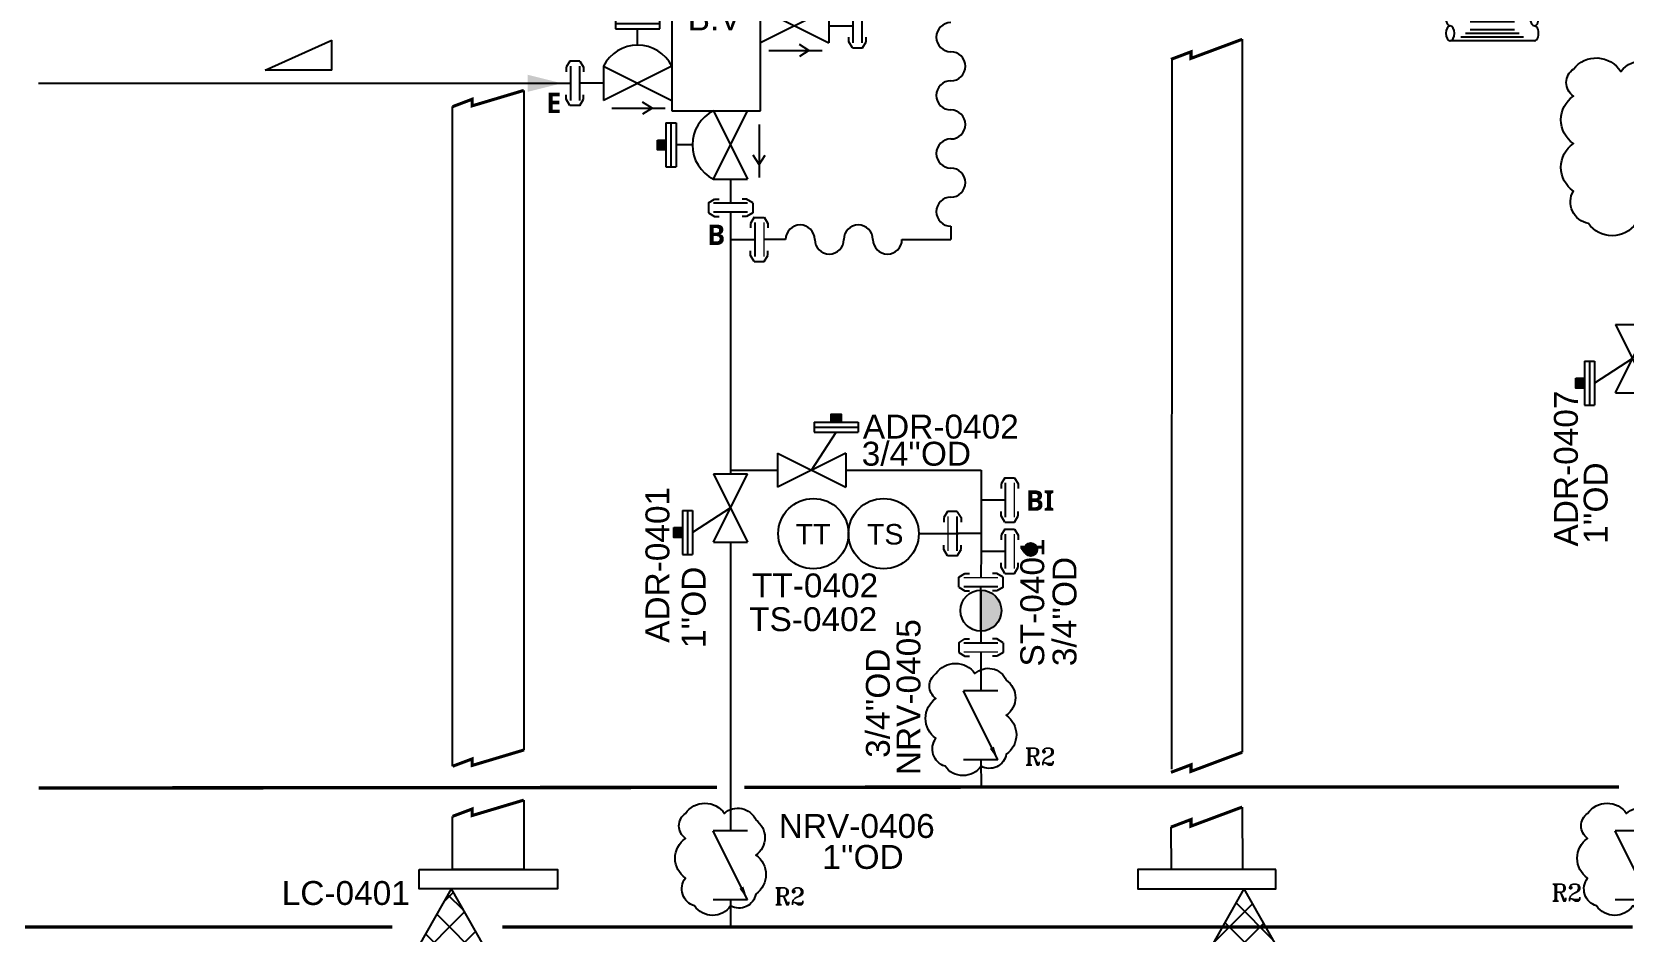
# Model space of a CAD drawing. Header units: millimetres. Extents: x -6754 to 5895, y -4820 to 1016.
# Drawn here: x -1712.2 to -1479.3, y -1996.9 to -1865.2 of the extents above; entities that cross this region are included whole.
import ezdxf
from ezdxf.enums import TextEntityAlignment as Align

# ---------------------------------------------------------------- set-up
doc = ezdxf.new("R2010")
doc.units = ezdxf.units.MM
doc.linetypes.add('ACAD_ISO04W100', pattern=[30.5, 24, -3, 0.5, -3])
doc.layers.get('0').update_dxf_attribs({"linetype": 'CONTINUOUS'})
for name, color, linetype in [('can_move', 7, 'CONTINUOUS'), ('E---INDID------', 7, 'CONTINUOUS'), ('E---INDID-TEXT-25-35', 2, 'CONTINUOUS'), ('P---PEQID------', 7, 'CONTINUOUS'), ('P---PFLTD-TEXT-25-35', 2, 'CONTINUOUS'), ('P---PLINB-CON012', 7, 'CONTINUOUS'), ('P---PLINB-DRH120', 7, 'CONTINUOUS'), ('P---PLINB-DRH211', 7, 'CONTINUOUS'), ('P---PLINB-DRH225', 7, 'CONTINUOUS'), ('P---PLINB-DRH231', 7, 'CONTINUOUS'), ('P---PLINB-PRO035', 7, 'CONTINUOUS'), ('P---PVL4D------', 7, 'CONTINUOUS'), ('P---PVL4D-TEXT-25-35', 2, 'CONTINUOUS'), ('P---PVLSD-TEXT-18-25', 3, 'CONTINUOUS'), ('P---PVLSD-TEXT-25-35', 2, 'CONTINUOUS'), ('P---TANKB-V04', 7, 'CONTINUOUS'), ('VALVE', 6, 'CONTINUOUS'), ('VESSEL', 7, 'CONTINUOUS')]:
    doc.layers.add(name, color=color, linetype=linetype)
doc.styles.add('ROMANS', font='romans.shx')
doc.styles.add('ROMANT', font='romant.shx')
doc.styles.get("Standard").update_dxf_attribs({"font": 'arial.ttf'})
doc.dimstyles.get("Standard").update_dxf_attribs({"dimtxt": 2.5, "dimasz": 2.5, "dimexe": 1.25, "dimexo": 0.625, "dimtad": 1, "dimdec": 4, "dimdsep": 46, "dimlunit": 6, "dimtxsty": 'STANDARD', "dimcen": 2.5, "dimadec": 0, "dimazin": 0, "dimtfac": 1, "dimtdec": 4, "dimtmove": 0, "dimatfit": 3, "dimfxl": 1, "dimtolj": 1, "dimtzin": 0, "dimarcsym": 0})

# ---------------------------------------------------------------- blocks, each defined once
blk = doc.blocks.new('LD')
at = {"layer": 'VESSEL'}
h = blk.add_hatch(dxfattribs=at)
h.set_pattern_fill('ANSI37', color=256)
h.set_pattern_definition([(45, (-12459.1475, 120.827), (-2.245064, 2.245064), []), (135, (-12459.1475, 120.827), (-2.245064, -2.245064), [])])
h.paths.add_polyline_path([(1717.42, 404.93), (1711.52, 394.57), (1723.31, 394.57)])
blk.add_line((1711.52, 394.57), (1723.31, 394.57))
for q in [(1711.52, 394.57), (1723.31, 394.57)]:
    blk.add_line((1717.42, 404.93), q, dxfattribs=at)
blk = doc.blocks.new('phi_158624387111')
at = {"color": 0, "linetype": 'ByBlock'}
blk.add_blockref('LD', (-1717.08, -394.19), dxfattribs=at)
blk.add_attdef('DEVICE', (5.43, 9.18), '', height=3.5)
at = {"flags": 1}
blk.add_attdef('PHI_CONNECTIONPOINT', (0.33, 0.38), '', height=0.1, dxfattribs=at)
blk = doc.blocks.new('APV')
at = {"color": 6}
blk.add_line((1637.22, 801.29), (1640.82, 806.87), dxfattribs=at)
at = {"layer": 'VALVE'}
for p, q in [((1637.59, 808.35), (1644.05, 808.35)), ((1637.59, 808.35), (1637.59, 806.87)), ((1644.05, 808.35), (1644.05, 806.87)), ((1637.59, 807.61), (1644.05, 807.61)), ((1637.59, 806.87), (1644.05, 806.87)), ((1632.22, 803.79), (1632.22, 798.79)), ((1642.22, 803.79), (1632.22, 798.79)), ((1632.22, 803.79), (1642.22, 798.79)), ((1642.22, 803.79), (1642.22, 798.79))]:
    blk.add_line(p, q, dxfattribs=at)
blk = doc.blocks.new('phi_16763042120')
at = {"color": 0, "linetype": 'ByBlock'}
blk.add_blockref('APV', (-1637.22, -801.29), dxfattribs=at)
at = {"flags": 1}
blk.add_attdef('PHI_CONNECTIONPOINT', (-5, 0), '', height=0.1, rotation=180, dxfattribs=at)
for tag, p in [('PHI_INSERTPOINT', (0, 0)), ('PHI_CONNECTIONPOINT', (5, 0))]:
    blk.add_attdef(tag, p, '', height=0.1, dxfattribs=at)
at = {"color": 7}
for tag, p in [('PRJ_TAG_B', (-13.53, -6.4)), ('DNCALC', (-9.38, -11.66))]:
    blk.add_attdef(tag, p, '', height=3.5, dxfattribs=at)
blk = doc.blocks.new('phi_15825452495')
at = {"color": 0, "linetype": 'ByBlock'}
blk.add_blockref('APV', (-1637.22, -801.29), dxfattribs=at)
at = {"flags": 1}
blk.add_attdef('PHI_CONNECTIONPOINT', (-5, 0), '', height=0.1, rotation=180, dxfattribs=at)
for tag, p in [('PHI_INSERTPOINT', (0, 0)), ('PHI_CONNECTIONPOINT', (5, 0))]:
    blk.add_attdef(tag, p, '', height=0.1, dxfattribs=at)
for tag, p in [('PRJ_TAG_B', (-8.12, -6.4)), ('DNCALC', (-3.96, -9.91))]:
    blk.add_attdef(tag, p, '', height=2.5)
blk = doc.blocks.new('rgyjryjyfrjfhjgfgj')
at = {"color": 0, "linetype": 'ByBlock'}
for p, q in [((716.48, 396.87), (717.39, 397.41)), ((717.39, 397.41), (718.05, 397.41)), ((722.07, 397.41), (721.4, 397.41)), ((722.97, 396.87), (722.07, 397.41)), ((722.97, 395.42), (722.97, 396.87)), ((716.48, 395.42), (717.39, 394.88)), ((717.39, 394.88), (718.05, 394.88)), ((722.07, 394.88), (721.4, 394.88)), ((722.97, 395.42), (722.07, 394.88))]:
    blk.add_line(p, q, dxfattribs=at)
at = {"color": 6, "linetype": 'ByBlock'}
blk.add_line((719.73, 391.95), (719.73, 395.48), dxfattribs=at)
at = {"color": 1, "linetype": 'ByBlock', "lineweight": 15}
blk.add_lwpolyline([(717.23, 396.8), (722.23, 396.8)], dxfattribs=at)
at = {"color": 6, "linetype": 'ByBlock'}
blk.add_lwpolyline([(717.23, 395.48), (722.23, 395.48)], dxfattribs=at)
blk = doc.blocks.new('phi_15825218758')
at = {"color": 0, "linetype": 'ByBlock'}
blk.add_line((-3.24, 3.47), (-3.24, 4.92), dxfattribs=at)
blk.add_blockref('rgyjryjyfrjfhjgfgj', (-719.73, -391.95), dxfattribs=at)
at = {"flags": 1}
for p, rotation in [((0, 4.85), 90), ((0, 0), 270)]:
    blk.add_attdef('PHI_CONNECTIONPOINT', p, '', height=0.1, rotation=rotation, dxfattribs=at)
blk = doc.blocks.new('phi_158252426326')
at = {"color": 0, "linetype": 'ByBlock'}
blk.add_line((-4.27, 0), (1.56, 0), dxfattribs=at)
blk.add_circle((-9.41, 0), 5.14, dxfattribs=at)
blk.add_text('TS', height=3, dxfattribs=at).set_placement((-11.86, -1.59))
blk.add_attdef('DEVICE', (-13.49, 5.97), '', height=3.5)
at = {"flags": 1}
for tag in ['PHI_CONNECTIONPOINT', 'PHI_INSERTPOINT']:
    blk.add_attdef(tag, (-16.11, -0.29), '', height=0.1, dxfattribs=at)
blk = doc.blocks.new('phi_158252436928')
at = {"color": 0, "linetype": 'ByBlock'}
blk.add_circle((-5.14, 0), 5.14, dxfattribs=at)
blk.add_text('TT', height=3, rotation=359.9879, dxfattribs=at).set_placement((-7.75, -1.58))
at = {"flags": 1}
for tag in ['PHI_CONNECTIONPOINT', 'PHI_INSERTPOINT']:
    blk.add_attdef(tag, (0, 0), '', height=0.1, rotation=359.9879, dxfattribs=at)
blk.add_attdef('DEVICE', (-12.28, -9.32), '', height=3.5)
blk = doc.blocks.new('ST1')
at = {"linetype": 'ByBlock'}
h = blk.add_hatch(color=0, dxfattribs=at)
h.dxf.hatch_style = 1
h.paths.add_polyline_path([(289.45, -286.11), (289.45, -291.11, 0.414214), (291.95, -288.61, 0.414214)])
at = {"color": 0, "linetype": 'ByBlock'}
blk.add_line((289.45, -291.11), (289.45, -286.11), dxfattribs=at)
blk.add_circle((289.45, -288.61), 2.5, dxfattribs=at)
blk = doc.blocks.new('phi_15831288483')
at = {"color": 0, "linetype": 'ByBlock', "xscale": 1.2, "yscale": 1.2, "zscale": 1.2}
blk.add_blockref('ST1', (-347.34, 343.33), dxfattribs=at)
at = {"extrusion": (7.4988e-33, 1.22465e-16, -1), "flags": 1}
for tag, p, rotation in [('PHI_CONNECTIONPOINT', (0, -0.19), 90), ('PHI_CONNECTIONPOINT', (0, -6), 270), ('PHI_INSERTPOINT', (0, -6), 180)]:
    blk.add_attdef(tag, p, '', height=0.1, rotation=rotation, dxfattribs=at)
for tag, p in [('CODE', (4.53, -2.75)), ('DN1', (6.61, -7.4))]:
    blk.add_attdef(tag, p, '', height=3.5)
blk = doc.blocks.new('4')
at = {"layer": 'VALVE', "color": 5}
for p, q in [((9179.88, -8914.3), (9180.79, -8913.76)), ((9179.88, -8915.75), (9179.88, -8914.3)), ((9180.79, -8913.76), (9181.45, -8913.76)), ((9185.46, -8913.76), (9184.8, -8913.76)), ((9186.37, -8914.3), (9185.46, -8913.76)), ((9186.37, -8915.75), (9186.37, -8914.3)), ((9194.88, -8914.3), (9195.79, -8913.76)), ((9194.88, -8915.75), (9194.88, -8914.3)), ((9195.79, -8913.76), (9196.45, -8913.76)), ((9200.46, -8913.76), (9199.8, -8913.76)), ((9201.37, -8914.3), (9200.46, -8913.76)), ((9201.37, -8915.75), (9201.37, -8914.3)), ((9179.88, -8915.75), (9180.79, -8916.29)), ((9180.79, -8916.29), (9181.45, -8916.29)), ((9183.12, -8919.22), (9183.12, -8915.69)), ((9185.46, -8916.29), (9184.8, -8916.29)), ((9186.37, -8915.75), (9185.46, -8916.29)), ((9194.88, -8915.75), (9195.79, -8916.29)), ((9195.79, -8916.29), (9196.45, -8916.29)), ((9198.12, -8919.22), (9198.12, -8915.69)), ((9200.46, -8916.29), (9199.8, -8916.29)), ((9201.37, -8915.75), (9200.46, -8916.29)), ((9185.62, -8919.22), (9180.62, -8919.22)), ((9185.62, -8929.22), (9180.62, -8919.22)), ((9185.62, -8919.22), (9180.62, -8929.22)), ((9191.11, -8920.99), (9191.11, -8927.45)), ((9192.59, -8920.99), (9191.11, -8920.99)), ((9191.85, -8920.99), (9191.85, -8927.45)), ((9192.59, -8920.99), (9192.59, -8927.45)), ((9200.62, -8919.22), (9195.62, -8919.22)), ((9200.62, -8929.22), (9195.62, -8919.22)), ((9200.62, -8919.22), (9195.62, -8929.22)), ((9206.11, -8920.99), (9206.11, -8927.45)), ((9207.59, -8920.99), (9206.11, -8920.99)), ((9206.85, -8920.99), (9206.85, -8927.45)), ((9207.59, -8920.99), (9207.59, -8927.45)), ((9188.71, -8924.22), (9191.11, -8924.22)), ((9203.71, -8924.22), (9206.11, -8924.22)), ((9191.11, -8927.45), (9192.59, -8927.45)), ((9207.59, -8927.45), (9206.11, -8927.45)), ((9177.33, -8928.36), (9170.87, -8928.36)), ((9170.87, -8928.36), (9170.87, -8929.84)), ((9177.33, -8929.1), (9170.87, -8929.1)), ((9177.33, -8929.84), (9170.87, -8929.84)), ((9174.1, -8932.23), (9174.1, -8929.84)), ((9177.33, -8928.36), (9177.33, -8929.84)), ((9203.97, -8929.22), (9179.1, -8929.22)), ((9179.1, -8929.22), (9179.1, -8942.19)), ((9203.97, -8942.19), (9203.97, -8929.22)), ((9205.74, -8928.36), (9212.19, -8928.36)), ((9205.74, -8928.36), (9205.74, -8929.84)), ((9205.74, -8929.1), (9212.19, -8929.1)), ((9205.74, -8929.84), (9212.19, -8929.84)), ((9208.97, -8932.23), (9208.97, -8929.84)), ((9212.19, -8928.36), (9212.19, -8929.84)), ((9164.18, -8934.58), (9163.64, -8935.48)), ((9165.63, -8934.58), (9164.18, -8934.58)), ((9165.63, -8934.58), (9166.17, -8935.48)), ((9217.43, -8934.58), (9216.89, -8935.48)), ((9217.43, -8934.58), (9218.89, -8934.58)), ((9218.89, -8934.58), (9219.43, -8935.48)), ((9163.64, -8935.48), (9163.64, -8936.14)), ((9166.17, -8935.48), (9166.17, -8936.14)), ((9169.1, -8935.32), (9169.1, -8940.32)), ((9169.1, -8935.32), (9179.1, -8940.32)), ((9179.1, -8935.32), (9169.1, -8940.32)), ((9213.97, -8935.32), (9203.97, -8940.32)), ((9203.97, -8935.32), (9213.97, -8940.32)), ((9213.97, -8935.32), (9213.97, -8940.32)), ((9216.89, -8935.48), (9216.89, -8936.14)), ((9219.43, -8935.48), (9219.43, -8936.14)), ((9163.64, -8940.16), (9163.64, -8939.5)), ((9169.1, -8937.82), (9165.56, -8937.82)), ((9166.17, -8940.16), (9166.17, -8939.5)), ((9213.97, -8937.82), (9217.5, -8937.82)), ((9216.89, -8940.16), (9216.89, -8939.5)), ((9219.43, -8940.16), (9219.43, -8939.5)), ((9164.18, -8941.06), (9163.64, -8940.16)), ((9165.63, -8941.06), (9164.18, -8941.06)), ((9165.63, -8941.06), (9166.17, -8940.16)), ((9179.1, -8942.19), (9203.97, -8942.19)), ((9194.03, -8942.19), (9189.03, -8952.19)), ((9194.03, -8952.19), (9189.03, -8942.19)), ((9217.43, -8941.06), (9216.89, -8940.16)), ((9217.43, -8941.06), (9218.89, -8941.06)), ((9218.89, -8941.06), (9219.43, -8940.16)), ((9199.52, -8950.42), (9199.52, -8943.96)), ((9201, -8943.96), (9199.52, -8943.96)), ((9200.26, -8950.42), (9200.26, -8943.96)), ((9201, -8950.42), (9201, -8943.96)), ((9197.12, -8947.19), (9199.52, -8947.19)), ((9201, -8950.42), (9199.52, -8950.42)), ((9194.03, -8952.19), (9189.03, -8952.19)), ((9191.53, -8952.19), (9191.53, -8955.72)), ((9188.29, -8955.66), (9189.19, -8955.12)), ((9188.29, -8955.66), (9188.29, -8957.11)), ((9189.19, -8955.12), (9189.86, -8955.12)), ((9193.87, -8955.12), (9193.21, -8955.12)), ((9194.77, -8955.66), (9193.87, -8955.12)), ((9194.77, -8955.66), (9194.77, -8957.11)), ((9188.29, -8957.11), (9189.19, -8957.65)), ((9189.19, -8957.65), (9189.86, -8957.65)), ((9193.87, -8957.65), (9193.21, -8957.65)), ((9194.77, -8957.11), (9193.87, -8957.65))]:
    blk.add_line(p, q, dxfattribs=at)
for points in [[(9185.62, -8914.37), (9180.62, -8914.37)], [(9185.62, -8915.69), (9180.62, -8915.69)], [(9200.62, -8914.37), (9195.62, -8914.37)], [(9200.62, -8915.69), (9195.62, -8915.69)], [(9164.24, -8940.32), (9164.24, -8935.32)], [(9165.56, -8940.32), (9165.56, -8935.32)], [(9217.5, -8940.32), (9217.5, -8935.32)], [(9218.82, -8940.32), (9218.82, -8935.32)], [(9194.03, -8955.72), (9189.03, -8955.72)], [(9194.03, -8957.04), (9189.03, -8957.04)]]:
    blk.add_lwpolyline(points, dxfattribs=at)
for centre, start, end in [((9183.12, -8924.22), 296.5651, 63.4349), ((9198.12, -8924.22), 296.5651, 63.4349), ((9174.1, -8937.82), 26.5651, 153.4349), ((9208.97, -8937.82), 26.5651, 153.4349), ((9191.53, -8947.19), 296.5651, 63.4349)]:
    blk.add_arc(centre, 5.59, start, end, dxfattribs=at)
blk = doc.blocks.new('phi_16765290651')
at = {"color": 0, "linetype": 'ByBlock'}
blk.add_blockref('4', (-9164.24, 8937.72), dxfattribs=at)
at = {"flags": 1}
for tag, p, rotation in [('PHI_CONNECTIONPOINT', (18.98, 23.35), 90), ('PHI_CONNECTIONPOINT', (36.98, 23.35), 90), ('PHI_CONNECTIONPOINT', (0, 0), 180), ('PHI_INSERTPOINT', (28.79, -8.7), 90), ('PHI_CONNECTIONPOINT', (28.89, -23.55), 90)]:
    blk.add_attdef(tag, p, '', height=0.1, rotation=rotation, dxfattribs=at)
for tag, p in [('P_NAME', (30.12, -9.84)), ('PRJ_TAG_B', (49.25, -38.67)), ('DNCALC', (44.99, -35.75))]:
    blk.add_attdef(tag, p, '', height=3.5, rotation=90)
blk = doc.blocks.new('A$C66D9105F')
at = {"color": 5}
for p, q in [((0, 0), (0, 4.35)), ((9.77, 0), (0, 4.35)), ((0, 0), (9.77, 0))]:
    blk.add_line(p, q, dxfattribs=at)
blk = doc.blocks.new('gbng')
at = {"color": 0, "linetype": 'Continuous'}
for p, q in [((102.13, 150.21), (146.62, 150.21)), ((146.62, 134.51), (102.13, 134.51))]:
    blk.add_line(p, q, dxfattribs=at)
at = {"color": 1, "linetype": 'Continuous'}
for p, q in [((107.81, 148.27), (140.94, 148.27)), ((110.22, 146.34), (138.53, 146.34)), ((112.62, 144.41), (136.12, 144.41)), ((107.81, 136.44), (140.94, 136.44)), ((110.22, 138.37), (138.53, 138.37)), ((112.62, 140.3), (136.12, 140.3))]:
    blk.add_line(p, q, dxfattribs=at)
at = {"color": 0, "linetype": 'Continuous'}
for centre, start_param, end_param in [((102.13, 146.28), 0, 3.141593), ((146.62, 138.43), 3.141593, 6.283185)]:
    blk.add_ellipse(centre, major_axis=(0, 3.93), ratio=0.568604, start_param=start_param, end_param=end_param, dxfattribs=at)
at = {"color": 0, "linetype": 'Continuous', "extrusion": (0, 0, -1)}
for centre, major_axis in [((146.62, 146.28), (0, 3.93)), ((102.13, 138.43), (0, -3.93))]:
    blk.add_ellipse(centre, major_axis=major_axis, ratio=0.568604, dxfattribs=at)
blk = doc.blocks.new('phi_16781898880')
at = {"color": 0, "linetype": 'ByBlock', "xscale": 0.395994, "yscale": 0.395994, "zscale": 0.395994}
blk.add_blockref('gbng', (-40.44, -56.37), dxfattribs=at)
at = {"flags": 1}
for p, rotation in [((0, 0), 180), ((17.62, 0), 90)]:
    blk.add_attdef('PHI_INSERTPOINT', p, '', height=0.1, rotation=rotation, dxfattribs=at)
blk = doc.blocks.new('A$C73A0612B')
at = {"layer": 'VALVE'}
for p, q in [((0, 12.63), (0, 0)), ((25.25, 12.63), (25.25, 0))]:
    blk.add_line(p, q, dxfattribs=at)
at = {"color": 6}
blk.add_leader([(25.25, 12.63), (0, 0)], dimstyle='STANDARD', override={"dimasz": 5}, dxfattribs=at)
blk = doc.blocks.new('phi_15826258899')
at = {"color": 0, "linetype": 'ByBlock', "xscale": 0.4, "yscale": 0.4, "zscale": 0.4}
blk.add_blockref('A$C73A0612B', (-5.05, -2.53), dxfattribs=at)
at = {"flags": 1}
blk.add_attdef('PHI_CONNECTIONPOINT', (-5.05, 0), '', height=0.1, rotation=180, dxfattribs=at)
for tag, p in [('PHI_INSERTPOINT', (0, 0)), ('PHI_CONNECTIONPOINT', (5.05, 0))]:
    blk.add_attdef(tag, p, '', height=0.1, dxfattribs=at)
for tag, p in [('TAG_PRJ', (-5.8, -5.6)), ('CODE', (-3.82, -8.78)), ('DNCALC', (-3.82, -12.17))]:
    blk.add_attdef(tag, p, '', height=2.5)

msp = doc.modelspace()

# ---------------------------------------------------------------- hatches: boundary and pattern name
h = msp.add_hatch(color=1)
h.dxf.hatch_style = 1
h.paths.add_polyline_path([(-1619.39, -1882.52), (-1619.39, -1881.07), (-1620.63, -1881.07), (-1620.63, -1882.52)])
h = msp.add_hatch(color=1)
h.dxf.hatch_style = 1
h.paths.add_polyline_path([(-1484.96, -1917.4), (-1484.96, -1915.95), (-1486.2, -1915.95), (-1486.2, -1917.4)])
h = msp.add_hatch(color=1)
h.dxf.hatch_style = 1
h.paths.add_polyline_path([(-1593.74, -1921.21), (-1595.19, -1921.21), (-1595.19, -1922.45), (-1593.74, -1922.45)])
h = msp.add_hatch(color=1)
h.dxf.hatch_style = 1
h.paths.add_polyline_path([(-1616.99, -1939.26), (-1616.99, -1937.81), (-1618.23, -1937.81), (-1618.23, -1939.26)])
h = msp.add_hatch(color=256)
h.dxf.hatch_style = 1
h.paths.add_polyline_path([(-1566.94, -1941.01, 1), (-1565.03, -1941.01, 1)])

# ---------------------------------------------------------------- linework, layer by layer
for p, q in [((-1627.29, -1876.4), (-1619.51, -1876.4)), ((-1621.42, -1876.4), (-1622.81, -1875.52)), ((-1621.42, -1876.4), (-1622.81, -1877.28)), ((-1573.31, -1971.82), (-1573.27, -1975.79))]:
    msp.add_line(p, q)
at = {"color": 6}
msp.add_line((-1601.87, -1895.63), (-1605.07, -1895.63), dxfattribs=at)
at = {"color": 1}
for points in [[(-1486.57, -1870.69, -0.520567), (-1479.63, -1871.05, -0.520567), (-1472.69, -1871.41, -0.520567), (-1465.74, -1871.78, -0.520567), (-1458.8, -1872.14, -0.520567), (-1451.86, -1872.38, -0.520567), (-1444.91, -1872.32, -0.520567), (-1438.08, -1873.05, -0.520567), (-1435.8, -1876.78, -0.520567), (-1436.9, -1883.04, -0.520567), (-1437.31, -1889.59, -0.520567), (-1442.7, -1892.87, -0.520567), (-1449.6, -1893.28, -0.520567), (-1456.55, -1893.28, -0.520567), (-1463.51, -1893.28, -0.520567), (-1470.46, -1893.28, -0.520567), (-1477.41, -1893.28, -0.520567), (-1484.36, -1893.28, -0.520567), (-1486.57, -1888.54, -0.520567), (-1486.57, -1881.59, -0.520567), (-1486.57, -1874.63, -0.520567)], [(-1579.87, -1959.17, -0.520567), (-1574.16, -1959.17, -0.520567), (-1569.58, -1960.13, -0.520567), (-1569.58, -1965.28, -0.520567), (-1569.58, -1970.97, -0.520567), (-1573.26, -1972.72, -0.520567), (-1578.54, -1972.72, -0.520567), (-1579.87, -1968.64, -0.520567), (-1579.87, -1962.82, -0.520567)], [(-1616.53, -1979.64, -0.520567), (-1610.82, -1979.64, -0.520567), (-1606.24, -1980.6, -0.520567), (-1606.24, -1985.75, -0.520567), (-1606.24, -1991.44, -0.520567), (-1609.92, -1993.19, -0.520567), (-1615.2, -1993.19, -0.520567), (-1616.53, -1989.11, -0.520567), (-1616.53, -1983.29, -0.520567)], [(-1484.49, -1979.64, -0.520567), (-1478.78, -1979.64, -0.520567), (-1474.19, -1980.6, -0.520567), (-1474.19, -1985.75, -0.520567), (-1474.19, -1991.44, -0.520567), (-1477.88, -1993.19, -0.520567), (-1483.16, -1993.19, -0.520567), (-1484.49, -1989.11, -0.520567), (-1484.49, -1983.29, -0.520567)]]:
    msp.add_lwpolyline(points, format="xyb", close=True, dxfattribs=at)
for points in [[(-1620.63, -1881.07), (-1619.39, -1881.07), (-1619.39, -1882.52), (-1620.63, -1882.52)], [(-1486.2, -1915.95), (-1484.96, -1915.95), (-1484.96, -1917.4), (-1486.2, -1917.4)], [(-1595.19, -1922.35), (-1595.19, -1921.21), (-1593.74, -1921.21), (-1593.74, -1922.35)], [(-1618.23, -1937.81), (-1616.99, -1937.81), (-1616.99, -1939.26), (-1618.23, -1939.26)]]:
    msp.add_lwpolyline(points, close=True, dxfattribs=at)
for points in [[(-1655.52, -1987.86), (-1635.28, -1987.86), (-1635.28, -1990.7), (-1655.52, -1990.7)], [(-1530.1, -1987.86), (-1550.34, -1987.86), (-1550.34, -1990.7), (-1530.1, -1990.7)]]:
    msp.add_lwpolyline(points, close=True)
msp.add_circle((-1565.99, -1941.01), 0.952)
at = {"layer": 'can_move'}
for p, q in [((-1604.32, -1867.99), (-1596.54, -1867.99)), ((-1598.45, -1867.99), (-1599.84, -1867.11)), ((-1598.45, -1867.99), (-1599.84, -1868.87)), ((-1535.04, -1866.33), (-1535.04, -1970.69)), ((-1545.36, -1869.23), (-1545.39, -1973.17)), ((-1605.73, -1878.8), (-1605.73, -1886.58)), ((-1605.73, -1884.67), (-1606.61, -1883.28)), ((-1605.73, -1884.67), (-1604.85, -1883.28)), ((-1535.04, -1978.71), (-1535, -1987.86)), ((-1545.47, -1981.65), (-1545.44, -1987.86))]:
    msp.add_line(p, q, dxfattribs=at)
at = {"layer": 'can_move', "color": 6}
for p in [(-1577.69, -1893.69), (-1584.84, -1895.63)]:
    msp.add_line(p, (-1577.69, -1895.63), dxfattribs=at)
at = {"layer": 'can_move', "const_width": 0.451}
for points in [[(-1545.47, -1869.27), (-1542.53, -1868.16), (-1542.53, -1869.12), (-1535.04, -1866.33)], [(-1650.62, -1876.19), (-1647.75, -1875.1), (-1647.75, -1876.07), (-1640.19, -1873.81)], [(-1650.62, -1972.74), (-1647.75, -1971.66), (-1647.75, -1972.62), (-1640.19, -1970.36)], [(-1545.47, -1973.63), (-1542.53, -1972.52), (-1542.53, -1973.49), (-1535.04, -1970.69)], [(-1650.62, -1980.07), (-1647.75, -1978.99), (-1647.75, -1979.95), (-1640.19, -1977.69)], [(-1545.47, -1981.65), (-1542.53, -1980.53), (-1542.53, -1981.5), (-1535.04, -1978.71)]]:
    msp.add_lwpolyline(points, dxfattribs=at)
at = {"layer": 'can_move'}
for points in [[(-1640.19, -1873.81), (-1640.19, -1970.36)], [(-1650.62, -1972.74), (-1650.62, -1876.19)], [(-1640.19, -1977.69), (-1640.19, -1987.86), (-1650.62, -1987.86), (-1650.62, -1980.07)]]:
    msp.add_lwpolyline(points, dxfattribs=at)
at = {"layer": 'can_move', "color": 6}
for centre, start, end in [((-1577.69, -1866.02), 90, 270), ((-1577.69, -1870.28), 270, 90), ((-1577.69, -1874.54), 90, 270), ((-1577.69, -1878.79), 270, 90), ((-1577.69, -1883.05), 90, 270), ((-1577.69, -1887.31), 270, 90), ((-1577.69, -1891.56), 90, 270), ((-1599.74, -1895.63), 0, 180), ((-1591.23, -1895.63), 0, 180), ((-1595.48, -1895.63), 180, 0), ((-1586.97, -1895.63), 180, 0)]:
    msp.add_arc(centre, 2.13, start, end, dxfattribs=at)
at = {"layer": 'P---PLINB-CON012', "color": 230, "linetype": 'ACAD_ISO04W100', "const_width": 0.5}
for points in [[(-1711.21, -1975.92), (-1611.93, -1975.83)], [(-1607.93, -1975.82), (-1573.27, -1975.79)], [(-1573.27, -1975.79), (-1479.9, -1975.79)]]:
    msp.add_lwpolyline(points, dxfattribs=at)
at = {"layer": 'P---PLINB-DRH211', "color": 240, "linetype": 'ACAD_ISO04W100', "const_width": 0.5}
for points in [[(-1713.21, -1996.26), (-1659.42, -1996.26)], [(-1643.32, -1996.26), (-1609.93, -1996.26)], [(-1609.93, -1996.26), (-1477.9, -1996.26)]]:
    msp.add_lwpolyline(points, dxfattribs=at)
at = {"layer": 'P---PLINB-DRH225', "color": 7, "linetype": 'Continuous', "ltscale": 0.1}
for points in [[(-1609.93, -1929.41), (-1603.07, -1929.41)], [(-1593.07, -1929.41), (-1573.27, -1929.41)], [(-1573.27, -1929.41), (-1573.27, -1933.76)], [(-1573.27, -1933.76), (-1573.27, -1938.69)], [(-1573.27, -1938.69), (-1573.27, -1941.27)], [(-1573.27, -1941.27), (-1573.29, -1945.14)], [(-1573.29, -1947.14), (-1573.29, -1952.95)], [(-1573.29, -1956.03), (-1573.29, -1961.72)]]:
    msp.add_lwpolyline(points, dxfattribs=at)
at = {"layer": 'P---PLINB-DRH231', "color": 7, "linetype": 'Continuous', "ltscale": 0.1}
for points in [[(-1609.93, -1891.65), (-1609.93, -1895.63)], [(-1609.93, -1895.63), (-1609.93, -1929.41)], [(-1609.93, -1929.41), (-1609.93, -1929.93)], [(-1609.93, -1939.93), (-1609.93, -1982.18)], [(-1609.93, -1992.29), (-1609.93, -1996.26)]]:
    msp.add_lwpolyline(points, dxfattribs=at)
at = {"layer": 'P---PLINB-PRO035', "color": 4, "linetype": 'Continuous', "ltscale": 0.1}
msp.add_lwpolyline([(-1711.21, -1872.77), (-1633.38, -1872.77)], dxfattribs=at)
at = {"layer": 'P---PLINB-PRO035', "color": 4, "linetype": 'ByBlock'}
msp.add_solid([(-1634.63, -1872.77), (-1639.63, -1874.02), (-1639.63, -1871.52)], dxfattribs=at)

# ---------------------------------------------------------------- block references
at = {"xscale": -1}
msp.add_blockref('A$C66D9105F', (-1668.29, -1870.83), dxfattribs=at)
at = {"layer": 'E---INDID------'}
ref = msp.add_blockref('phi_158252436928', (-1592.67, -1938.69), dxfattribs=at)
ref.add_attrib('DEVICE', 'TT-0402', (-1606.8, -1948.02), dxfattribs={"layer": 'E---INDID-TEXT-25-35', "color": 7, "height": 3.5})
ref = msp.add_blockref('phi_15826258899', (-1477.93, -1987.23), dxfattribs=dict(at, rotation=269.9999999999999))
ref.add_attrib('CODE', 'NRV-0408', dxfattribs={"layer": 'P---PVLSD-TEXT-18-25', "color": 7, "height": 3.5}).set_placement((-1448.69, -1980.46), align=Align.TOP_RIGHT)
ref.add_attrib('DNCALC', "1''OD", dxfattribs={"layer": 'P---PVLSD-TEXT-18-25', "color": 7, "height": 3.5}).set_placement((-1454.93, -1985.28), align=Align.TOP_RIGHT)
ref = msp.add_blockref('phi_158624387111', (-1650.5, -2001.43), dxfattribs=dict(at, xscale=-1))
ref.add_attrib('DEVICE', 'LC-0401', (-1675.63, -1993.04), dxfattribs={"layer": 'E---INDID-TEXT-25-35', "color": 7, "height": 3.5})
msp.add_blockref('phi_158624387111', (-1535.12, -2001.43), dxfattribs=at)
at = {"layer": 'P---PEQID------', "xscale": 0.7, "yscale": 0.7, "zscale": 0.7, "rotation": 180}
msp.add_blockref('phi_16781898880', (-1492.27, -1864.36), dxfattribs=at)
at = {"layer": 'P---PLINB-DRH120'}
ref = msp.add_blockref('phi_15826258899', (-1573.31, -1966.77), dxfattribs=dict(at, rotation=269.9999999999999))
ref.add_attrib('CODE', 'NRV-0405', dxfattribs={"layer": 'P---PVLSD-TEXT-18-25', "color": 7, "height": 3.5, "rotation": 90}).set_placement((-1585.64, -1951.21), align=Align.TOP_RIGHT)
ref.add_attrib('DNCALC', "3/4''OD", dxfattribs={"layer": 'P---PVLSD-TEXT-18-25', "color": 7, "height": 3.5, "rotation": 90}).set_placement((-1590.12, -1955.51), align=Align.TOP_RIGHT)
ref = msp.add_blockref('phi_15826258899', (-1609.97, -1987.23), dxfattribs=dict(at, rotation=269.9999999999999))
ref.add_attrib('CODE', 'NRV-0406', dxfattribs={"layer": 'P---PVLSD-TEXT-18-25', "color": 7, "height": 3.5}).set_placement((-1580.05, -1979.73), align=Align.TOP_RIGHT)
ref.add_attrib('DNCALC', "1''OD", dxfattribs={"layer": 'P---PVLSD-TEXT-18-25', "color": 7, "height": 3.5}).set_placement((-1584.59, -1984.26), align=Align.TOP_RIGHT)
at = {"layer": 'P---PLINB-DRH225'}
for p, rotation in [((-1573.27, -1933.76), 270), ((-1573.27, -1941.27), 270), ((-1573.29, -1951.18), 180)]:
    msp.add_blockref('phi_15825218758', p, dxfattribs=dict(at, rotation=rotation))
ref = msp.add_blockref('phi_158252426326', (-1578.12, -1938.69), dxfattribs=at)
ref.add_attrib('DEVICE', 'TS-0402', (-1607.21, -1952.96), dxfattribs={"layer": 'E---INDID-TEXT-25-35', "color": 7, "height": 3.5})
at = {"layer": 'P---PLINB-DRH225', "xscale": -1, "rotation": 90}
msp.add_blockref('phi_15825218758', (-1573.27, -1938.69), dxfattribs=at)
at = {"layer": 'P---PLINB-DRH225'}
ref = msp.add_blockref('phi_15831288483', (-1573.29, -1946.95), dxfattribs=at)
ref.add_attrib('DN1', "3/4''OD", (-1559.3, -1958.09), dxfattribs={"layer": 'P---PFLTD-TEXT-25-35', "color": 7, "height": 3.5, "rotation": 90})
ref.add_attrib('CODE', 'ST-0401', (-1564.02, -1958.14), dxfattribs={"layer": 'P---PFLTD-TEXT-25-35', "color": 7, "height": 3.5, "rotation": 90})
at = {"layer": 'P---PLINB-DRH225', "xscale": -1}
msp.add_blockref('phi_15825218758', (-1573.29, -1950), dxfattribs=at)
at = {"layer": 'P---PLINB-DRH231', "rotation": 270}
msp.add_blockref('phi_15825218758', (-1609.93, -1895.63), dxfattribs=at)
at = {"layer": 'P---PVL4D------'}
ref = msp.add_blockref('phi_16765290651', (-1610.03, -1891.65), dxfattribs=dict(at, rotation=90.00000000000001))
ref.add_attrib('PRJ_TAG_B', 'BV-0401', dxfattribs={"layer": 'P---PVL4D-TEXT-25-35', "color": 7, "height": 3.5}).set_placement((-1619.27, -1836.2), align=Align.TOP_RIGHT)
ref.add_attrib('P_NAME', 'B.V', dxfattribs={"layer": 'P---PVL4D-TEXT-25-35', "color": 7, "height": 3.5}).set_placement((-1608.33, -1861.53), align=Align.TOP_RIGHT)
at = {"layer": 'P---TANKB-V04', "extrusion": (-4.68864e-32, 1.22465e-16, -1)}
ref = msp.add_blockref('phi_16763042120', (1477.9, -1913.07), dxfattribs=dict(at, rotation=270))
ref.add_attrib('DNCALC', "1''OD", (-1481.56, -1940.18), dxfattribs={"layer": 'P---PVLSD-TEXT-25-35', "color": 7, "height": 3.5, "rotation": 90})
ref.add_attrib('PRJ_TAG_B', 'ADR-0407', (-1485.91, -1940.57), dxfattribs={"layer": 'P---PVLSD-TEXT-25-35', "color": 7, "height": 3.5, "rotation": 90})
at = {"layer": 'P---TANKB-V04'}
ref = msp.add_blockref('phi_15825452495', (-1598.07, -1929.41), dxfattribs=at)
ref.add_attrib('DNCALC', "3/4''OD", (-1590.73, -1928.74), dxfattribs={"layer": 'P---PVLSD-TEXT-18-25', "color": 7, "height": 3.5})
ref.add_attrib('PRJ_TAG_B', 'ADR-0402', (-1590.57, -1924.77), dxfattribs={"layer": 'P---PVLSD-TEXT-18-25', "color": 7, "height": 3.5})
at = {"layer": 'P---TANKB-V04', "extrusion": (-4.68864e-32, 1.22465e-16, -1)}
ref = msp.add_blockref('phi_16763042120', (1609.93, -1934.93), dxfattribs=dict(at, rotation=270))
ref.add_attrib('DNCALC', "1''OD", (-1613.58, -1955.44), dxfattribs={"layer": 'P---PVLSD-TEXT-25-35', "color": 7, "height": 3.5, "rotation": 90})
ref.add_attrib('PRJ_TAG_B', 'ADR-0401', (-1618.89, -1954.67), dxfattribs={"layer": 'P---PVLSD-TEXT-25-35', "color": 7, "height": 3.5, "rotation": 90})

# ---------------------------------------------------------------- texts
at = {"attachment_point": 1}
for s, width, gutter_width, heights, insert, char_height, style in [('{\\fSegoe UI Semibold|b0|i0|c0|p34;E}', 64.4856, 0.5, [-3], (-1636.89, -1874.14), 3, 'ROMANS'), ('{\\fSegoe UI Semibold|b0|i0|c0|p34;B}', 64.4856, 0.5, [-3], (-1613.34, -1893.44), 3, 'ROMANS'), ('{\\fSegoe UI Semibold|b0|i0|c0|p34;BI}', 64.4856, 0.5, [-3], (-1566.69, -1932.35), 3, 'ROMANS'), ('R2', 2.6741, 12.5, [-2.5], (-1566.88, -1970.07), 2.5, 'ROMANT'), ('R2', 2.6741, 12.5, [-2.5], (-1603.53, -1990.54), 2.5, 'ROMANT'), ('R2', 2.6741, 12.5, [-2.5], (-1489.79, -1989.99), 2.5, 'ROMANT')]:
    msp.add_mtext_dynamic_manual_height_columns(s, width=width, gutter_width=gutter_width, heights=heights, dxfattribs=dict(at, insert=insert, char_height=char_height, style=style))

doc.saveas('drawing.dxf')
